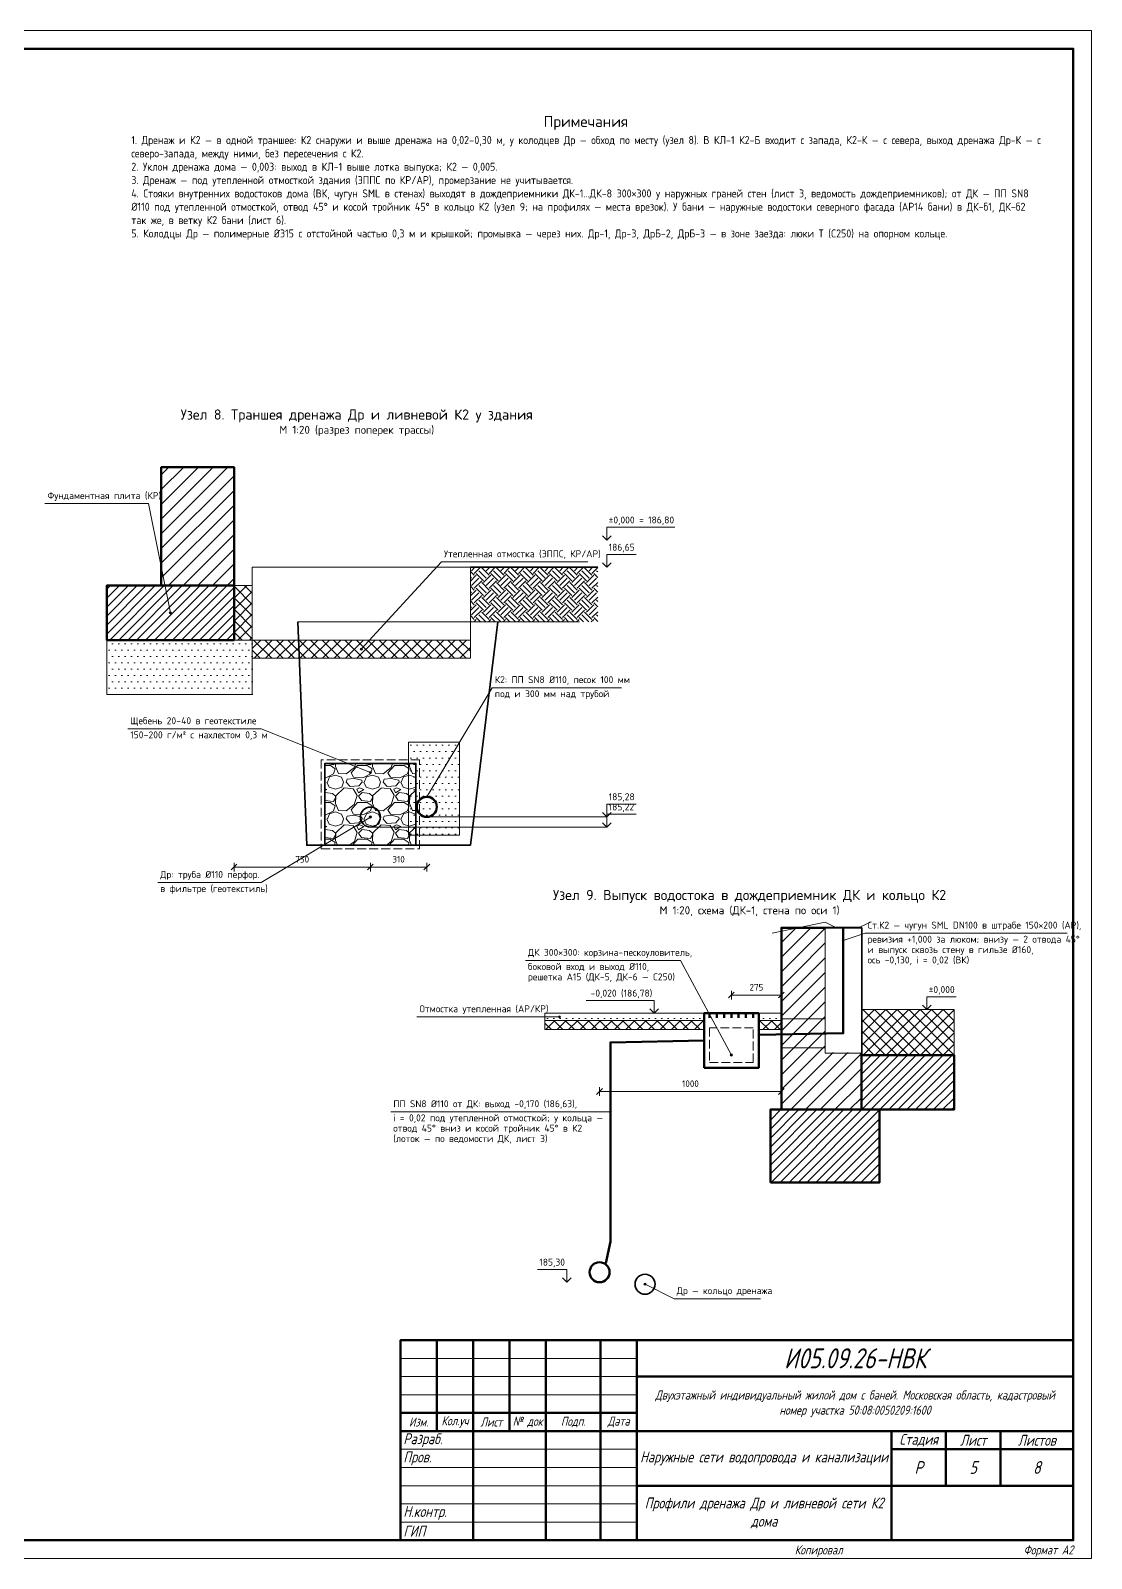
# Paper-space layout 'Лист' of a CAD drawing. Header units: millimetres. Extents: x 0 to 594, y 0 to 420.
# Drawn here: x 302.3 to 594, y 0 to 420 of the extents above; entities that cross this region are included whole.
import ezdxf
from ezdxf.enums import TextEntityAlignment as Align

# ---------------------------------------------------------------- set-up
doc = ezdxf.new("R2010")
doc.units = ezdxf.units.MM
doc.linetypes.add('ОВ_ШТРИХ', pattern=[330, 240, -90])
for name, color, linetype, lineweight in [('НВК_Др', 3, 'Continuous', 35), ('НВК_земля', 7, 'Continuous', 35), ('НВК_К2', 4, 'Continuous', 50), ('НВК_текст', 7, 'Continuous', 18), ('Рамка', 7, 'Continuous', 50), ('Таблицы', 7, 'Continuous', 18), ('Текст', 7, 'Continuous', 18), ('ТМ_марки', 7, 'Continuous', 18), ('ТМ_оборуд', 7, 'Continuous', 35), ('ТМ_оборуд_тонк', 8, 'Continuous', 18), ('ТМ_размеры', 7, 'Continuous', 13), ('ТМ_стены', 7, 'Continuous', 50), ('ТМ_штрих', 8, 'Continuous', 13), ('Тонкие', 8, 'Continuous', 13)]:
    doc.layers.add(name, color=color, linetype=linetype, lineweight=lineweight)
doc.styles.add('GOST', font='isocpeur.ttf', dxfattribs={"width": 0.9})
doc.styles.add('GOST_I', font='isocpeur.ttf', dxfattribs={"width": 0.8})

psp = doc.layouts.new('Лист')

# ---------------------------------------------------------------- hatches: boundary and pattern name
at = {"layer": 'ТМ_марки'}
h = psp.add_hatch(color=7, dxfattribs=at)
edge = h.paths.add_edge_path()
edge.add_arc((340.75, 259.95), 0.3, 0, 360)
h = psp.add_hatch(color=7, dxfattribs=at)
edge = h.paths.add_edge_path()
edge.add_arc((393.25, 249.95), 0.3, 0, 360)
h = psp.add_hatch(color=7, dxfattribs=at)
edge = h.paths.add_edge_path()
edge.add_arc((395.75, 216.05), 0.3, 0, 360)
h = psp.add_hatch(color=7, dxfattribs=at)
edge = h.paths.add_edge_path()
edge.add_arc((411.25, 209.35), 0.3, 0, 360)
h = psp.add_hatch(color=7, dxfattribs=at)
edge = h.paths.add_edge_path()
edge.add_arc((395.75, 203.8), 0.3, 0, 360)
h = psp.add_hatch(color=7, dxfattribs=at)
edge = h.paths.add_edge_path()
edge.add_arc((447.75, 148.87), 0.3, 0, 360)
h = psp.add_hatch(color=7, dxfattribs=at)
edge = h.paths.add_edge_path()
edge.add_arc((495, 138.37), 0.3, 0, 360)
h = psp.add_hatch(color=7, dxfattribs=at)
edge = h.paths.add_edge_path()
edge.add_arc((461.75, 122.77), 0.3, 0, 360)
h = psp.add_hatch(color=7, dxfattribs=at)
edge = h.paths.add_edge_path()
edge.add_arc((471.25, 75.38), 0.3, 0, 360)
at = {"layer": 'ТМ_штрих'}
h = psp.add_hatch(dxfattribs=at)
h.set_pattern_fill('ANSI31', scale=0.9)
h.paths.add_polyline_path([(338.25, 267.45), (358.25, 267.45), (358.25, 299.95), (338.25, 299.95)])
h = psp.add_hatch(dxfattribs=at)
h.set_pattern_fill('EARTH', scale=0.45, angle=45)
h.paths.add_polyline_path([(423.25, 257.45), (458.25, 257.45), (458.25, 272.45), (423.25, 272.45)])
h = psp.add_hatch(dxfattribs=at)
h.set_pattern_fill('ANSI31', scale=0.55)
h.paths.add_polyline_path([(323.25, 252.45), (358.25, 252.45), (358.25, 267.45), (323.25, 267.45)])
h = psp.add_hatch(dxfattribs=at)
h.set_pattern_fill('ANSI37', scale=0.7)
h.paths.add_polyline_path([(358.25, 252.45), (363.25, 252.45), (363.25, 267.45), (358.25, 267.45)])
h = psp.add_hatch(dxfattribs=at)
h.set_pattern_fill('DOTS', scale=1.1)
h.paths.add_polyline_path([(323.25, 237.45), (363.25, 237.45), (363.25, 252.45), (323.25, 252.45)])
h = psp.add_hatch(dxfattribs=at)
h.set_pattern_fill('ANSI37', scale=0.7)
h.paths.add_polyline_path([(363.25, 247.45), (423.25, 247.45), (423.25, 252.45), (363.25, 252.45)])
h = psp.add_hatch(dxfattribs=at)
h.set_pattern_fill('DOTS', scale=1.1)
h.paths.add_polyline_path([(406.25, 198.85), (420.25, 198.85), (420.25, 224.35), (406.25, 224.35)])
h = psp.add_hatch(dxfattribs=at)
h.set_pattern_fill('GRAVEL', scale=0.4)
h.paths.add_polyline_path([(383.25, 196.05), (408.25, 196.05), (408.25, 218.55), (383.25, 218.55)])
h = psp.add_hatch(dxfattribs=at)
h.set_pattern_fill('ANSI31', scale=0.9)
h.paths.add_polyline_path([(508.75, 123.37), (530.75, 123.37), (530.75, 173.37), (508.75, 173.37)])
h = psp.add_hatch(dxfattribs=at)
h.set_pattern_fill('DOTS', scale=1.1)
h.paths.add_polyline_path([(443.75, 147.87), (487.5, 147.87), (487.5, 149.87), (443.75, 149.87)])
h = psp.add_hatch(dxfattribs=at)
h.set_pattern_fill('ANSI37', scale=0.7)
h.paths.add_polyline_path([(443.75, 145.37), (487.5, 145.37), (487.5, 147.87), (443.75, 147.87)])
h = psp.add_hatch(dxfattribs=at)
h.set_pattern_fill('DOTS', scale=1.1)
h.paths.add_polyline_path([(502.5, 147.87), (508.75, 147.87), (508.75, 149.87), (502.5, 149.87)])
h = psp.add_hatch(dxfattribs=at)
h.set_pattern_fill('ANSI37', scale=0.7)
h.paths.add_polyline_path([(502.5, 145.37), (508.75, 145.37), (508.75, 147.87), (502.5, 147.87)])
h = psp.add_hatch(dxfattribs=at)
h.set_pattern_fill('ANSI37', scale=0.7)
h.paths.add_polyline_path([(530.75, 138.37), (556.25, 138.37), (556.25, 150.87), (530.75, 150.87)])
h = psp.add_hatch(dxfattribs=at)
h.set_pattern_fill('ANSI31', scale=0.55)
h.paths.add_polyline_path([(530.75, 123.37), (556.25, 123.37), (556.25, 138.37), (530.75, 138.37)])
h = psp.add_hatch(dxfattribs=at)
h.set_pattern_fill('ANSI31', scale=0.55)
h.paths.add_polyline_path([(505.75, 103.37), (535.75, 103.37), (535.75, 123.37), (505.75, 123.37)])

# ---------------------------------------------------------------- linework, layer by layer
at = {"layer": 'НВК_Др'}
for centre in [(395.75, 203.8), (471.25, 75.38)]:
    psp.add_circle(centre, 2.75, dxfattribs=at)
at = {"layer": 'НВК_земля'}
psp.add_lwpolyline([(423.25, 272.45), (458.25, 272.45)], dxfattribs=at)
at = {"layer": 'НВК_К2', "lineweight": 50}
psp.add_lwpolyline([(487.5, 134.87), (502.5, 134.87), (502.5, 149.87), (487.5, 149.87)], close=True, dxfattribs=at)
at = {"layer": 'НВК_К2'}
for points in [[(489, 149.87), (489, 148.62)], [(491, 149.87), (491, 148.62)], [(493, 149.87), (493, 148.62)], [(495, 149.87), (495, 148.62)], [(497, 149.87), (497, 148.62)], [(499, 149.87), (499, 148.62)], [(501, 149.87), (501, 148.62)]]:
    psp.add_lwpolyline(points, dxfattribs=at)
at = {"layer": 'НВК_К2', "lineweight": 50}
psp.add_lwpolyline([(487.5, 142.37), (461.75, 141.86), (461.75, 87.17), (460.5, 81.17)], dxfattribs=at)
at = {"layer": 'НВК_К2'}
for centre in [(411.25, 206.6), (458.75, 78.67)]:
    psp.add_circle(centre, 2.75, dxfattribs=at)
at = {"layer": 'Рамка', "lineweight": 50}
for points in [[(20, 5), (589, 5), (589, 415), (20, 415)], [(404, 5), (589, 5), (589, 60), (404, 60)]]:
    psp.add_lwpolyline(points, close=True, dxfattribs=at)
at = {"layer": 'Таблицы', "lineweight": 50}
for p, q in [((414, 35), (414, 60)), ((424, 5), (424, 60)), ((434, 35), (434, 60)), ((444, 5), (444, 60)), ((459, 5), (459, 60)), ((469, 5), (469, 60)), ((469, 50), (589, 50)), ((404, 40), (469, 40)), ((404, 35), (589, 35)), ((539, 5), (539, 35)), ((554, 20), (554, 35)), ((569, 20), (569, 35)), ((539, 30), (589, 30)), ((469, 20), (589, 20))]:
    psp.add_line(p, q, dxfattribs=at)
at = {"layer": 'Таблицы', "lineweight": 18}
for p, q in [((404, 55), (469, 55)), ((404, 50), (469, 50)), ((404, 45), (469, 45)), ((404, 30), (469, 30)), ((404, 25), (469, 25)), ((404, 20), (469, 20)), ((404, 15), (469, 15)), ((404, 10), (469, 10))]:
    psp.add_line(p, q, dxfattribs=at)
at = {"layer": 'ТМ_марки'}
for points in [[(306.26, 289.95), (334.75, 289.95)], [(340.75, 259.95), (334.75, 289.95)], [(393.25, 249.95), (415.25, 273.95)], [(415.25, 273.95), (455.52, 273.95)], [(411.25, 209.35), (429.25, 239.35)], [(429.25, 239.35), (464.81, 239.35)], [(329.01, 228.05), (365.75, 228.05)], [(395.75, 216.05), (365.75, 228.05)], [(395.75, 203.8), (365.75, 185.8)], [(337.26, 185.8), (365.75, 185.8)], [(438.37, 164.37), (481, 164.37)], [(495, 138.37), (481, 164.37)], [(408.54, 148.87), (441.75, 148.87)], [(447.75, 148.87), (441.75, 148.87)], [(401.34, 122.77), (455.75, 122.77)], [(461.75, 122.77), (455.75, 122.77)], [(471.25, 75.38), (479.25, 71.38)], [(479.25, 71.38), (503.03, 71.38)]]:
    psp.add_lwpolyline(points, dxfattribs=at)
for centre in [(340.75, 259.95), (393.25, 249.95), (395.75, 216.05), (411.25, 209.35), (395.75, 203.8), (447.75, 148.87), (495, 138.37), (461.75, 122.77), (471.25, 75.38)]:
    psp.add_circle(centre, 0.3, dxfattribs=at)
at = {"layer": 'ТМ_оборуд'}
psp.add_lwpolyline([(375.75, 257.45), (378.25, 196.05), (423.25, 196.05), (430.75, 257.45)], dxfattribs=at)
psp.add_lwpolyline([(383.25, 196.05), (408.25, 196.05), (408.25, 218.55), (383.25, 218.55)], close=True, dxfattribs=at)
at = {"layer": 'ТМ_оборуд_тонк'}
for points in [[(363.25, 252.45), (423.25, 252.45), (423.25, 272.45), (363.25, 272.45)], [(358.25, 252.45), (363.25, 252.45), (363.25, 267.45), (358.25, 267.45)], [(323.25, 237.45), (363.25, 237.45), (363.25, 252.45), (323.25, 252.45)], [(363.25, 247.45), (423.25, 247.45), (423.25, 252.45), (363.25, 252.45)], [(406.25, 198.85), (420.25, 198.85), (420.25, 224.35), (406.25, 224.35)], [(443.75, 147.87), (487.5, 147.87), (487.5, 149.87), (443.75, 149.87)], [(443.75, 145.37), (487.5, 145.37), (487.5, 147.87), (443.75, 147.87)], [(502.5, 147.87), (508.75, 147.87), (508.75, 149.87), (502.5, 149.87)], [(502.5, 145.37), (508.75, 145.37), (508.75, 147.87), (502.5, 147.87)], [(530.75, 138.37), (556.25, 138.37), (556.25, 150.87), (530.75, 150.87)]]:
    psp.add_lwpolyline(points, close=True, dxfattribs=at)
for points in [[(375.75, 257.45), (430.75, 257.45), (453.25, 257.45)], [(533.25, 174.87), (526.75, 171.87), (520.75, 174.87), (506.25, 171.87)]]:
    psp.add_lwpolyline(points, dxfattribs=at)
at = {"layer": 'ТМ_оборуд_тонк', "linetype": 'ОВ_ШТРИХ', "ltscale": 0.01}
for points in [[(382.25, 195.05), (409.25, 195.05), (409.25, 219.55), (382.25, 219.55)], [(489, 136.37), (501, 136.37), (501, 145.87), (489, 145.87)]]:
    psp.add_lwpolyline(points, close=True, dxfattribs=at)
at = {"layer": 'ТМ_размеры'}
for points in [[(460.75, 279.95), (460.75, 283.45)], [(460.75, 283.45), (479.42, 283.45)], [(459.55, 281.15), (460.75, 279.95), (461.95, 281.15)], [(459.55, 273.65), (460.75, 272.45), (461.95, 273.65)], [(460.75, 272.45), (460.75, 275.95)], [(460.75, 275.95), (468.82, 275.95)], [(460.75, 203.85), (460.75, 207.35)], [(460.75, 207.35), (468.82, 207.35)], [(411.25, 203.85), (460.75, 203.85)], [(459.55, 205.05), (460.75, 203.85), (461.95, 205.05)], [(459.55, 202.25), (460.75, 201.05), (461.95, 202.25)], [(460.75, 201.05), (460.75, 204.55)], [(460.75, 204.55), (468.82, 204.55)], [(395.75, 201.05), (460.75, 201.05)], [(358.25, 188.85), (358.25, 191.25)], [(358.25, 190.05), (395.75, 190.05)], [(395.75, 188.85), (395.75, 191.25)], [(395.75, 188.85), (395.75, 191.25)], [(395.75, 190.05), (411.25, 190.05)], [(411.25, 188.85), (411.25, 191.25)], [(495, 153.67), (495, 156.07)], [(508.75, 153.67), (508.75, 156.07)], [(473.75, 153.37), (455.08, 153.37)], [(473.75, 149.87), (473.75, 153.37)], [(508.75, 154.87), (495, 154.87)], [(547.55, 152.07), (548.75, 150.87), (549.95, 152.07)], [(548.75, 150.87), (548.75, 154.37)], [(548.75, 154.37), (556.82, 154.37)], [(472.55, 151.07), (473.75, 149.87), (474.95, 151.07)], [(458.75, 127.17), (458.75, 129.57)], [(508.75, 128.37), (458.75, 128.37)], [(508.75, 127.17), (508.75, 129.57)], [(449.75, 79.42), (441.68, 79.42)], [(448.55, 77.12), (449.75, 75.92), (450.95, 77.12)], [(449.75, 75.92), (449.75, 79.42)]]:
    psp.add_lwpolyline(points, dxfattribs=at)
at = {"layer": 'ТМ_размеры', "lineweight": 35}
for points in [[(357.45, 189.25), (359.05, 190.85)], [(394.95, 189.25), (396.55, 190.85)], [(394.95, 189.25), (396.55, 190.85)], [(410.45, 189.25), (412.05, 190.85)], [(494.2, 154.07), (495.8, 155.67)], [(507.95, 154.07), (509.55, 155.67)], [(457.95, 127.57), (459.55, 129.17)], [(507.95, 127.57), (509.55, 129.17)]]:
    psp.add_lwpolyline(points, dxfattribs=at)
at = {"layer": 'ТМ_стены'}
for points in [[(338.25, 267.45), (358.25, 267.45), (358.25, 299.95), (338.25, 299.95)], [(323.25, 252.45), (358.25, 252.45), (358.25, 267.45), (323.25, 267.45)], [(508.75, 123.37), (530.75, 123.37), (530.75, 173.37), (508.75, 173.37)], [(530.75, 123.37), (556.25, 123.37), (556.25, 138.37), (530.75, 138.37)], [(505.75, 103.37), (535.75, 103.37), (535.75, 123.37), (505.75, 123.37)]]:
    psp.add_lwpolyline(points, close=True, dxfattribs=at)
at = {"layer": 'Тонкие'}
psp.add_lwpolyline([(0, 0), (594, 0), (594, 420), (0, 420)], close=True, dxfattribs=at)

# ---------------------------------------------------------------- texts
at = {"layer": 'НВК_текст', "style": 'GOST'}
for s, height, p in [('Узел 8. Траншея дренажа Др и ливневой К2 у здания', 2.8, (392, 314.45)), ('М 1:20 (разрез поперек трассы)', 2.2, (392, 310.25)), ('Узел 9. Выпуск водостока в дождеприемник ДК и кольцо К2', 2.8, (500, 182.37)), ('М 1:20, схема (ДК-1, стена по оси 1)', 2.2, (500, 178.17))]:
    psp.add_text(s, height=height, dxfattribs=at).set_placement(p, align=Align.MIDDLE_CENTER)
at = {"layer": 'Текст', "style": 'GOST'}
psp.add_text('Примечания', height=3, dxfattribs=at).set_placement((455, 395), align=Align.MIDDLE_CENTER)
at = {"layer": 'Текст'}
for s, insert, char_height, width, attachment_point, style in [('1. Дренаж и К2 — в одной траншее: К2 снаружи и выше дренажа на 0,02–0,30 м, у колодцев Др — обход по месту (узел 8). В КЛ-1 К2-Б входит с запада, К2-К — с севера, выход дренажа Др-К — с северо-запада, между ними, без пересечения с К2.\\P2. Уклон дренажа дома — 0,003: выход в КЛ-1 выше лотка выпуска; К2 — 0,005.\\P3. Дренаж — под утепленной отмосткой здания (ЭППС по КР/АР), промерзание не учитывается.\\P4. Стояки внутренних водостоков дома (ВК, чугун SML в стенах) выходят в дождеприемники ДК-1...ДК-8 300×300 у наружных граней стен (лист 3, ведомость дождеприемников); от ДК — ПП SN8 Ø110 под утепленной отмосткой, отвод 45° и косой тройник 45° в кольцо К2 (узел 9; на профилях — места врезок). У бани — наружные водостоки северного фасада (АР14 бани) в ДК-б1, ДК-б2 так же, в ветку К2 бани (лист 6).\\P5. Колодцы Др — полимерные Ø315 с отстойной частью 0,3 м и крышкой; промывка — через них. Др-1, Др-3, ДрБ-2, ДрБ-3 — в зоне заезда: люки Т (C250) на опорном кольце.', (330, 391), 2.2, 250, 1, 'GOST'), ('{\\W0.8;\\Q15;Двухэтажный индивидуальный жилой дом с баней. Московская область, кадастровый номер участка 50:08:0050209:1600}', (529, 42.5), 2.5, 116, 5, 'GOST_I'), ('{\\W0.8;\\Q15;Наружные сети водопровода и канализации}', (504, 27.5), 3, 66, 5, 'GOST_I'), ('{\\W0.8;\\Q15;Профили дренажа Др и ливневой сети К2 дома}', (504, 12.5), 3, 66, 5, 'GOST_I')]:
    psp.add_mtext(s, dxfattribs=dict(at, insert=insert, char_height=char_height, width=width, attachment_point=attachment_point, style=style))
at = {"layer": 'Текст', "style": 'GOST_I'}
for s, insert, char_height, attachment_point in [('{\\W0.8;\\Q15;И05.09.26-НВК}', (529, 55), 5.5, 5), ('{\\W0.8;\\Q15;Изм.}', (409, 37.5), 2.5, 5), ('{\\W0.8;\\Q15;Кол.уч}', (419, 37.5), 2.5, 5), ('{\\W0.8;\\Q15;Лист}', (429, 37.5), 2.5, 5), ('{\\W0.8;\\Q15;№ док}', (439, 37.5), 2.5, 5), ('{\\W0.8;\\Q15;Подп.}', (451.5, 37.5), 2.5, 5), ('{\\W0.8;\\Q15;Дата}', (464, 37.5), 2.5, 5), ('{\\W0.8;\\Q15;Разраб.}', (404.8, 32.5), 3, 4), ('{\\W0.8;\\Q15;Стадия}', (546.5, 32.5), 3, 5), ('{\\W0.8;\\Q15;Лист}', (561.5, 32.5), 3, 5), ('{\\W0.8;\\Q15;Листов}', (579, 32.5), 3, 5), ('{\\W0.8;\\Q15;Пров.}', (404.8, 27.5), 3, 4), ('{\\W0.8;\\Q15;}', (424.8, 32.5), 3, 4), ('{\\W0.8;\\Q15;}', (459.6, 32.5), 3, 4), ('{\\W0.8;\\Q15;}', (424.8, 27.5), 3, 4), ('{\\W0.8;\\Q15;}', (459.6, 27.5), 3, 4), ('{\\W0.8;\\Q15;Р}', (546.5, 25), 3.5, 5), ('{\\W0.8;\\Q15;5}', (561.5, 25), 3.5, 5), ('{\\W0.8;\\Q15;8}', (579, 25), 3.5, 5), ('{\\W0.8;\\Q15;Н.контр.}', (404.8, 12.5), 3, 4), ('{\\W0.8;\\Q15;ГИП}', (404.8, 7.5), 3, 4), ('{\\W0.8;\\Q15;}', (424.8, 12.5), 3, 4), ('{\\W0.8;\\Q15;}', (459.6, 12.5), 3, 4), ('{\\W0.8;\\Q15;}', (424.8, 7.5), 3, 4), ('{\\W0.8;\\Q15;}', (459.6, 7.5), 3, 4), ('{\\W0.8;\\Q15;Копировал}', (519, 2), 2.5, 5), ('{\\W0.8;\\Q15;Формат А2}', (589, 2), 2.5, 6)]:
    psp.add_mtext(s, dxfattribs=dict(at, insert=insert, char_height=char_height, attachment_point=attachment_point))
at = {"layer": 'ТМ_марки', "style": 'GOST'}
for s, p in [('Фундаментная плита (КР)', (306.96, 290.65)), ('Утепленная отмостка (ЭППС, КР/АР)', (415.95, 274.65)), ('К2: ПП SN8 Ø110, песок 100 мм', (429.95, 240.05)), ('Щебень 20–40 в геотекстиле', (329.71, 228.75)), ('Др: труба Ø110 перфор.', (337.96, 186.5)), ('ДК 300×300: корзина-пескоуловитель,', (439.07, 165.07)), ('Отмостка утепленная (АР/КР)', (409.24, 149.57)), ('ПП SN8 Ø110 от ДК: выход -0,170 (186,63),', (402.04, 123.47)), ('Др — кольцо дренажа', (479.95, 72.08))]:
    psp.add_text(s, height=1.9, dxfattribs=at).set_placement(p, align=Align.BOTTOM_LEFT)
for s, p in [('под и 300 мм над трубой', (429.95, 238.65)), ('150–200 г/м² с нахлестом 0,3 м', (329.71, 227.35)), ('в фильтре (геотекстиль)', (337.96, 185.1)), ('боковой вход и выход Ø110,', (439.07, 163.67)), ('решетка A15 (ДК-5, ДК-6 — C250)', (439.07, 160.82)), ('i = 0,02 под утепленной отмосткой; у кольца —', (402.04, 122.07)), ('отвод 45° вниз и косой тройник 45° в К2', (402.04, 119.22)), ('(лоток — по ведомости ДК, лист 3)', (402.04, 116.37))]:
    psp.add_text(s, height=1.9, dxfattribs=at).set_placement(p, align=Align.TOP_LEFT)
at = {"layer": 'ТМ_размеры', "style": 'GOST'}
for s, p in [('±0,000 = 186,80', (461.25, 283.95)), ('186,65', (461.25, 276.45)), ('185,28', (461.25, 207.85)), ('185,22', (461.25, 205.05)), ('±0,000', (549.25, 154.87))]:
    psp.add_text(s, height=1.9, dxfattribs=at).set_placement(p, align=Align.BOTTOM_LEFT)
for s, p in [('750', (377, 190.75)), ('310', (403.5, 190.75)), ('275', (501.88, 155.57)), ('1000', (483.75, 129.07))]:
    psp.add_text(s, height=1.8, dxfattribs=at).set_placement(p, align=Align.BOTTOM_CENTER)
for s, p in [('-0,020 (186,78)', (473.25, 153.87)), ('185,30', (449.25, 79.92))]:
    psp.add_text(s, height=1.9, dxfattribs=at).set_placement(p, align=Align.BOTTOM_RIGHT)

# ---------------------------------------------------------------- next in the draw order: wipeouts: each hides what was drawn before it
psp.add_wipeout([(520.75, 139.12), (530.75, 139.12), (530.75, 173.12), (520.75, 173.12)])

# ---------------------------------------------------------------- next in the draw order: hatches: boundary and pattern name
at = {"layer": 'ТМ_марки'}
h = psp.add_hatch(color=7, dxfattribs=at)
edge = h.paths.add_edge_path()
edge.add_arc((525.75, 169.87), 0.3, 0, 360)

# ---------------------------------------------------------------- next in the draw order: linework, layer by layer
at = {"layer": 'НВК_К2', "lineweight": 50}
psp.add_lwpolyline([(525.75, 173.37), (525.75, 144.37), (502.5, 143.91)], dxfattribs=at)
at = {"layer": 'ТМ_марки'}
for points in [[(525.75, 169.87), (531.75, 171.87)], [(531.75, 171.87), (587.34, 171.87)]]:
    psp.add_lwpolyline(points, dxfattribs=at)
psp.add_circle((525.75, 169.87), 0.3, dxfattribs=at)
at = {"layer": 'ТМ_оборуд_тонк'}
for points in [[(520.75, 138.87), (530.75, 138.87), (530.75, 173.37), (520.75, 173.37)], [(508.75, 140.37), (520.75, 140.37), (520.75, 148.37), (508.75, 148.37)]]:
    psp.add_lwpolyline(points, close=True, dxfattribs=at)

# ---------------------------------------------------------------- next in the draw order: texts
at = {"layer": 'ТМ_марки', "style": 'GOST'}
psp.add_text('Ст.К2 — чугун SML DN100 в штрабе 150×200 (АР),', height=1.9, dxfattribs=at).set_placement((532.45, 172.57), align=Align.BOTTOM_LEFT)
for s, p in [('и выпуск сквозь стену в гильзе Ø160,', (532.45, 168.32)), ('ревизия +1,000 за люком; внизу — 2 отвода 45°', (532.45, 171.17)), ('ось -0,130, i = 0,02 (ВК)', (532.45, 165.47))]:
    psp.add_text(s, height=1.9, dxfattribs=at).set_placement(p, align=Align.TOP_LEFT)

doc.saveas('drawing.dxf')
